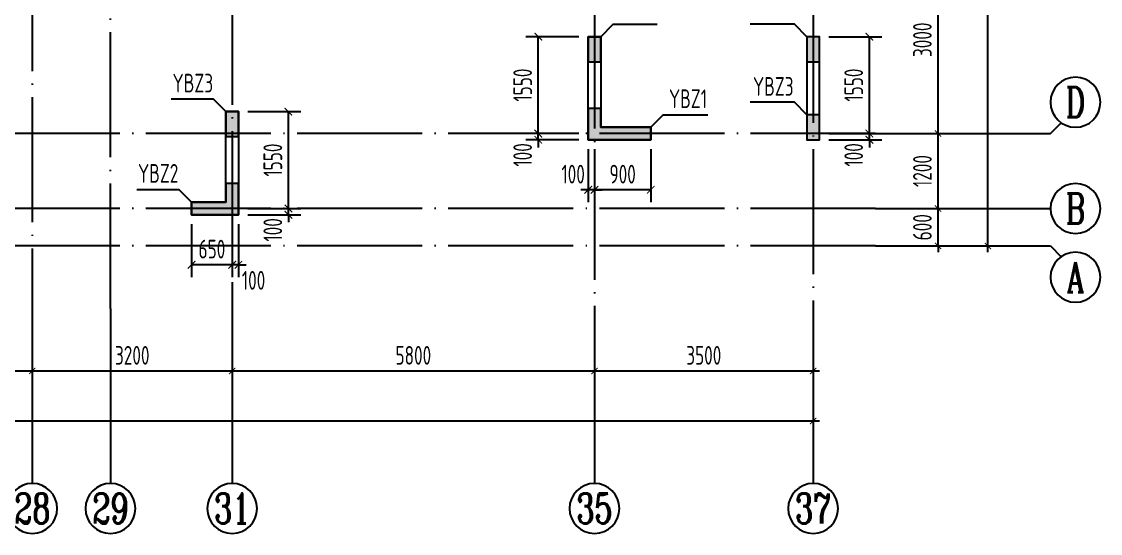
# Model space of a CAD drawing. Extents: x -1058961 to 23600, y -449123 to 2751847.
# Drawn here: x -407436 to -390164, y -120111 to -111919 of the extents above; entities that cross this region are included whole.
import ezdxf
from ezdxf.enums import TextEntityAlignment as Align

# ---------------------------------------------------------------- set-up
doc = ezdxf.new("R2010")
doc.units = 0
doc.header["$LTSCALE"] = 1000
doc.linetypes.add('DOTE', pattern=[2.42, 2, -0.2, 0.02, -0.2])
doc.layers.get('0').update_dxf_attribs({"linetype": 'CONTINUOUS'})
doc.layers.get('DEFPOINTS').update_dxf_attribs({"linetype": 'CONTINUOUS'})
for name, color, linetype in [('A-AXIS', 1, 'CONTINUOUS'), ('A-DOTE', 10, 'DOTE'), ('AXIS_NUM', 7, 'CONTINUOUS'), ('S-Q墙实线', 6, 'CONTINUOUS'), ('S-Q墙标注', 3, 'CONTINUOUS'), ('S-X详图填充', 252, 'CONTINUOUS'), ('S-X详图实线', 4, 'CONTINUOUS'), ('S-Y一般标注', 3, 'CONTINUOUS'), ('S-Z柱编号', 6, 'CONTINUOUS')]:
    doc.layers.add(name, color=color, linetype=linetype)
doc.styles.add('TSSD_Axis', font='complex.shx', dxfattribs={"width": 0.7, "bigfont": 'hztxt.shx'})
doc.styles.add('TSSD_DIMENSION', font='Tssdeng.shx', dxfattribs={"width": 0.7, "bigfont": 'tssdchn.shx'})
doc.styles.add('TSSD_REIN', font='tssdeng.shx', dxfattribs={"width": 0.7, "height": 300, "bigfont": 'tssdchn.shx'})
doc.styles.add('结构文字', font='zstxt.shx', dxfattribs={"width": 0.7, "bigfont": 'zshz.shx'})
doc.dimstyles.new('STRUCK', dxfattribs={"dimtxt": 400, "dimasz": 121, "dimexe": 200, "dimexo": 150, "dimgap": 115, "dimtad": 1, "dimdec": 0, "dimdsep": 46, "dimtxsty": '结构文字', "dimblk": 'ARCHTICK', "dimcen": 400, "dimclrd": 3, "dimclre": 3, "dimclrt": 7, "dimadec": 0, "dimazin": 0, "dimtfac": 1, "dimtdec": 0, "dimtix": 1, "dimtmove": 2, "dimatfit": 3, "dimldrblk": '_DIMX', "dimfxl": 0, "dimtolj": 1, "dimtzin": 0, "dimarcsym": 0})
doc.dimstyles.new('TSSD_100_100', dxfattribs={"dimtxt": 300, "dimasz": 100, "dimexe": 100, "dimexo": 250, "dimgap": 100, "dimtad": 1, "dimdec": 0, "dimzin": 0, "dimdsep": 46, "dimtxsty": 'TSSD_DIMENSION', "dimblk": 'ARCHTICK', "dimcen": 0, "dimdle": 100, "dimclrt": 7, "dimadec": 0, "dimazin": 0, "dimtfac": 1, "dimtdec": 0, "dimtix": 1, "dimtmove": 2, "dimatfit": 3, "dimldrblk": 'ARCHTICK', "dimfxl": 0, "dimtolj": 1, "dimtzin": 0, "dimarcsym": 0})

# ---------------------------------------------------------------- blocks, each defined once
blk = doc.blocks.new('_ArchTick')
at = {"color": 0, "linetype": 'ByBlock', "const_width": 0.15}
blk.add_lwpolyline([(-0.5, -0.5), (0.5, 0.5)], dxfattribs=at)
blk = doc.blocks.new('*D1104')
at = {"layer": 'DEFPOINTS', "color": 0}
for p in [(42100, 3600), (45300, 3600), (45300, 2600)]:
    blk.add_point(p, dxfattribs=at)
at = {"layer": 'S-Y一般标注', "color": 0, "lineweight": -2}
for p, q in [((42100, 3350), (42100, 2500)), ((45300, 3350), (45300, 2500)), ((42000, 2600), (45400, 2600))]:
    blk.add_line(p, q, dxfattribs=at)
at = {"layer": 'S-Y一般标注', "color": 0, "lineweight": -2, "xscale": 100, "yscale": 100, "zscale": 100, "rotation": 180}
blk.add_blockref('_ArchTick', (42100, 2600), dxfattribs=at)
at = {"layer": 'S-Y一般标注', "color": 0, "lineweight": -2, "xscale": 100, "yscale": 100, "zscale": 100}
blk.add_blockref('_ArchTick', (45300, 2600), dxfattribs=at)
at = {"layer": 'S-Y一般标注', "color": 7, "insert": (43700, 2850), "char_height": 300, "attachment_point": 5, "style": 'TSSD_DIMENSION'}
blk.add_mtext('\\A1;3200', dxfattribs=at)
blk = doc.blocks.new('ts_axno')
at = {"color": 0, "linetype": 'ByBlock', "lineweight": -2}
blk.add_circle((0, 0), 0.5, dxfattribs=at)
at = {"color": 0, "linetype": 'ByBlock', "lineweight": -2, "style": 'TSSD_Axis', "width": 0.7}
blk.add_attdef('A', text='', height=0.6, dxfattribs=at).set_placement((0, 0), align=Align.MIDDLE_CENTER)
blk = doc.blocks.new('*D1105')
at = {"layer": 'DEFPOINTS', "color": 0}
for p in [(45300, 3600), (51100, 3600), (51100, 2600)]:
    blk.add_point(p, dxfattribs=at)
at = {"layer": 'S-Y一般标注', "color": 0, "lineweight": -2}
for p, q in [((45300, 3350), (45300, 2500)), ((51100, 3350), (51100, 2500)), ((45200, 2600), (51200, 2600))]:
    blk.add_line(p, q, dxfattribs=at)
at = {"layer": 'S-Y一般标注', "color": 0, "lineweight": -2, "xscale": 100, "yscale": 100, "zscale": 100, "rotation": 180}
blk.add_blockref('_ArchTick', (45300, 2600), dxfattribs=at)
at = {"layer": 'S-Y一般标注', "color": 0, "lineweight": -2, "xscale": 100, "yscale": 100, "zscale": 100}
blk.add_blockref('_ArchTick', (51100, 2600), dxfattribs=at)
at = {"layer": 'S-Y一般标注', "color": 7, "insert": (48200, 2850), "char_height": 300, "attachment_point": 5, "style": 'TSSD_DIMENSION'}
blk.add_mtext('\\A1;5800', dxfattribs=at)
blk = doc.blocks.new('*D1106')
at = {"layer": 'DEFPOINTS', "color": 0}
for p in [(51100, 3600), (54600, 3600), (54600, 2600)]:
    blk.add_point(p, dxfattribs=at)
at = {"layer": 'S-Y一般标注', "color": 0, "lineweight": -2}
for p, q in [((51100, 3350), (51100, 2500)), ((54600, 3350), (54600, 2500)), ((51000, 2600), (54700, 2600))]:
    blk.add_line(p, q, dxfattribs=at)
at = {"layer": 'S-Y一般标注', "color": 0, "lineweight": -2, "xscale": 100, "yscale": 100, "zscale": 100, "rotation": 180}
blk.add_blockref('_ArchTick', (51100, 2600), dxfattribs=at)
at = {"layer": 'S-Y一般标注', "color": 0, "lineweight": -2, "xscale": 100, "yscale": 100, "zscale": 100}
blk.add_blockref('_ArchTick', (54600, 2600), dxfattribs=at)
at = {"layer": 'S-Y一般标注', "color": 7, "insert": (52850, 2850), "char_height": 300, "attachment_point": 5, "style": 'TSSD_DIMENSION'}
blk.add_mtext('\\A1;3500', dxfattribs=at)
blk = doc.blocks.new('*D1107')
at = {"layer": 'DEFPOINTS', "color": 0}
for p in [(4600, 3600), (54600, 3600), (54600, 1800)]:
    blk.add_point(p, dxfattribs=at)
at = {"layer": 'S-Y一般标注', "color": 0, "lineweight": -2}
for p, q in [((4600, 3350), (4600, 1700)), ((54600, 3350), (54600, 1700)), ((4500, 1800), (54700, 1800))]:
    blk.add_line(p, q, dxfattribs=at)
at = {"layer": 'S-Y一般标注', "color": 0, "lineweight": -2, "xscale": 100, "yscale": 100, "zscale": 100, "rotation": 180}
blk.add_blockref('_ArchTick', (4600, 1800), dxfattribs=at)
at = {"layer": 'S-Y一般标注', "color": 0, "lineweight": -2, "xscale": 100, "yscale": 100, "zscale": 100}
blk.add_blockref('_ArchTick', (54600, 1800), dxfattribs=at)
at = {"layer": 'S-Y一般标注', "color": 7, "insert": (29600, 2050), "char_height": 300, "attachment_point": 5, "style": 'TSSD_DIMENSION'}
blk.add_mtext('\\A1;50000', dxfattribs=at)
blk = doc.blocks.new('*D1111')
at = {"layer": 'DEFPOINTS', "color": 0}
for p in [(38900, 3600), (42100, 3600), (42100, 2600)]:
    blk.add_point(p, dxfattribs=at)
at = {"layer": 'S-Y一般标注', "color": 0, "lineweight": -2}
for p, q in [((38900, 3350), (38900, 2500)), ((42100, 3350), (42100, 2500)), ((38800, 2600), (42200, 2600))]:
    blk.add_line(p, q, dxfattribs=at)
at = {"layer": 'S-Y一般标注', "color": 0, "lineweight": -2, "xscale": 100, "yscale": 100, "zscale": 100, "rotation": 180}
blk.add_blockref('_ArchTick', (38900, 2600), dxfattribs=at)
at = {"layer": 'S-Y一般标注', "color": 0, "lineweight": -2, "xscale": 100, "yscale": 100, "zscale": 100}
blk.add_blockref('_ArchTick', (42100, 2600), dxfattribs=at)
at = {"layer": 'S-Y一般标注', "color": 7, "insert": (40500, 2850), "char_height": 300, "attachment_point": 5, "style": 'TSSD_DIMENSION'}
blk.add_mtext('\\A1;3200', dxfattribs=at)
blk = doc.blocks.new('*D1112')
at = {"layer": 'DEFPOINTS', "color": 0}
for p in [(55600, 5200), (56600, 5200), (55600, 4600)]:
    blk.add_point(p, dxfattribs=at)
at = {"layer": 'S-Y一般标注', "color": 0, "lineweight": -2}
for p, q in [((55850, 5200), (56700, 5200)), ((56600, 5200), (56600, 5300)), ((56600, 4600), (56600, 5200)), ((55850, 4600), (56700, 4600)), ((56600, 4600), (56600, 4500))]:
    blk.add_line(p, q, dxfattribs=at)
at = {"layer": 'S-Y一般标注', "color": 0, "lineweight": -2, "xscale": 100, "yscale": 100, "zscale": 100}
for p, rotation in [((56600, 5200), 270), ((56600, 4600), 90)]:
    blk.add_blockref('_ArchTick', p, dxfattribs=dict(at, rotation=rotation))
at = {"layer": 'S-Y一般标注', "color": 7, "insert": (56350, 4900), "char_height": 300, "attachment_point": 5, "rotation": 90, "style": 'TSSD_DIMENSION'}
blk.add_mtext('\\A1;600', dxfattribs=at)
blk = doc.blocks.new('*D1118')
at = {"layer": 'DEFPOINTS', "color": 0}
for p in [(55600, 17150), (57400, 17150), (55600, 4600)]:
    blk.add_point(p, dxfattribs=at)
at = {"layer": 'S-Y一般标注', "color": 0, "lineweight": -2}
for p, q in [((55850, 17150), (57500, 17150)), ((57400, 4500), (57400, 17250)), ((55850, 4600), (57500, 4600))]:
    blk.add_line(p, q, dxfattribs=at)
at = {"layer": 'S-Y一般标注', "color": 0, "lineweight": -2, "xscale": 100, "yscale": 100, "zscale": 100}
for p, rotation in [((57400, 17150), 90), ((57400, 4600), 270)]:
    blk.add_blockref('_ArchTick', p, dxfattribs=dict(at, rotation=rotation))
at = {"layer": 'S-Y一般标注', "color": 7, "insert": (57150, 10875), "char_height": 300, "attachment_point": 5, "rotation": 90, "style": 'TSSD_DIMENSION'}
blk.add_mtext('\\A1;12550', dxfattribs=at)
blk = doc.blocks.new('*D1120')
at = {"layer": 'DEFPOINTS', "color": 0}
for p in [(55600, 6400), (56600, 6400), (55600, 5200)]:
    blk.add_point(p, dxfattribs=at)
at = {"layer": 'S-Y一般标注', "color": 0, "lineweight": -2}
for p, q in [((55850, 6400), (56700, 6400)), ((56600, 5100), (56600, 6500)), ((55850, 5200), (56700, 5200))]:
    blk.add_line(p, q, dxfattribs=at)
at = {"layer": 'S-Y一般标注', "color": 0, "lineweight": -2, "xscale": 100, "yscale": 100, "zscale": 100}
for p, rotation in [((56600, 6400), 90), ((56600, 5200), 270)]:
    blk.add_blockref('_ArchTick', p, dxfattribs=dict(at, rotation=rotation))
at = {"layer": 'S-Y一般标注', "color": 7, "insert": (56350, 5800), "char_height": 300, "attachment_point": 5, "rotation": 90, "style": 'TSSD_DIMENSION'}
blk.add_mtext('\\A1;1200', dxfattribs=at)
blk = doc.blocks.new('*D1121')
at = {"layer": 'DEFPOINTS', "color": 0}
for p in [(55600, 9400), (56600, 9400), (55600, 6400)]:
    blk.add_point(p, dxfattribs=at)
at = {"layer": 'S-Y一般标注', "color": 0, "lineweight": -2}
for p, q in [((56600, 6300), (56600, 9500)), ((55850, 9400), (56700, 9400)), ((55850, 6400), (56700, 6400))]:
    blk.add_line(p, q, dxfattribs=at)
at = {"layer": 'S-Y一般标注', "color": 0, "lineweight": -2, "xscale": 100, "yscale": 100, "zscale": 100}
for p, rotation in [((56600, 9400), 90), ((56600, 6400), 270)]:
    blk.add_blockref('_ArchTick', p, dxfattribs=dict(at, rotation=rotation))
at = {"layer": 'S-Y一般标注', "color": 7, "insert": (56350, 7900), "char_height": 300, "attachment_point": 5, "rotation": 90, "style": 'TSSD_DIMENSION'}
blk.add_mtext('\\A1;3000', dxfattribs=at)
blk = doc.blocks.new('*D193')
at = {"layer": 'DEFPOINTS', "color": 0}
for p in [(-394664, -113711), (-394664, -113811), (-393864, -113711)]:
    blk.add_point(p, dxfattribs=at)
at = {"layer": 'S-Q墙标注', "color": 3, "lineweight": -2}
for p, q in [((-393864, -113711), (-393864, -113590)), ((-394514, -113711), (-393664, -113711)), ((-394514, -113811), (-393664, -113811)), ((-393864, -113811), (-393864, -113711)), ((-393864, -113811), (-393864, -113932))]:
    blk.add_line(p, q, dxfattribs=at)
at = {"layer": 'S-Q墙标注', "color": 3, "lineweight": -2, "xscale": 121, "yscale": 121, "zscale": 121}
for p, rotation in [((-393864, -113711), 270), ((-393864, -113811), 90)]:
    blk.add_blockref('_ArchTick', p, dxfattribs=dict(at, rotation=rotation))
at = {"layer": 'S-Q墙标注', "color": 7, "insert": (-394114, -114053), "char_height": 300, "attachment_point": 5, "rotation": 90, "style": 'TSSD_REIN'}
blk.add_mtext('\\A1;100', dxfattribs=at)
blk = doc.blocks.new('_DIMX')
blk.add_line((-150, 0), (150, 0))
at = {"const_width": 50}
blk.add_lwpolyline([(-70, -70), (70, 70)], dxfattribs=at)
blk = doc.blocks.new('*D194')
at = {"layer": 'DEFPOINTS', "color": 0}
for p in [(-394664, -112161), (-393864, -112161), (-394664, -113711)]:
    blk.add_point(p, dxfattribs=at)
at = {"layer": 'S-Q墙标注', "color": 3, "lineweight": -2}
for p, q in [((-394514, -112161), (-393664, -112161)), ((-393864, -113711), (-393864, -112161)), ((-394514, -113711), (-393664, -113711))]:
    blk.add_line(p, q, dxfattribs=at)
at = {"layer": 'S-Q墙标注', "color": 3, "lineweight": -2, "xscale": 121, "yscale": 121, "zscale": 121}
for p, rotation in [((-393864, -112161), 90), ((-393864, -113711), 270)]:
    blk.add_blockref('_ArchTick', p, dxfattribs=dict(at, rotation=rotation))
at = {"layer": 'S-Q墙标注', "color": 7, "insert": (-394114, -112936), "char_height": 300, "attachment_point": 5, "rotation": 90, "style": 'TSSD_REIN'}
blk.add_mtext('\\A1;1550', dxfattribs=at)
blk = doc.blocks.new('*D197')
at = {"layer": 'DEFPOINTS', "color": 0}
for p in [(-399164, -113711), (-398364, -113711), (-398364, -113811)]:
    blk.add_point(p, dxfattribs=at)
at = {"layer": 'S-Q墙标注', "color": 3, "lineweight": -2}
for p, q in [((-399164, -113711), (-399164, -113590)), ((-398514, -113711), (-399364, -113711)), ((-398514, -113811), (-399364, -113811)), ((-399164, -113811), (-399164, -113711)), ((-399164, -113811), (-399164, -113932))]:
    blk.add_line(p, q, dxfattribs=at)
at = {"layer": 'S-Q墙标注', "color": 3, "lineweight": -2, "xscale": 121, "yscale": 121, "zscale": 121}
for p, rotation in [((-399164, -113711), 270), ((-399164, -113811), 90)]:
    blk.add_blockref('_ArchTick', p, dxfattribs=dict(at, rotation=rotation))
at = {"layer": 'S-Q墙标注', "color": 7, "insert": (-399414, -114053), "char_height": 300, "attachment_point": 5, "rotation": 90, "style": 'TSSD_REIN'}
blk.add_mtext('\\A1;100', dxfattribs=at)
blk = doc.blocks.new('*D198')
at = {"layer": 'DEFPOINTS', "color": 0}
for p in [(-399164, -112161), (-398364, -112161), (-398364, -113711)]:
    blk.add_point(p, dxfattribs=at)
at = {"layer": 'S-Q墙标注', "color": 3, "lineweight": -2}
for p, q in [((-398514, -112161), (-399364, -112161)), ((-399164, -113711), (-399164, -112161)), ((-398514, -113711), (-399364, -113711))]:
    blk.add_line(p, q, dxfattribs=at)
at = {"layer": 'S-Q墙标注', "color": 3, "lineweight": -2, "xscale": 121, "yscale": 121, "zscale": 121}
for p, rotation in [((-399164, -112161), 90), ((-399164, -113711), 270)]:
    blk.add_blockref('_ArchTick', p, dxfattribs=dict(at, rotation=rotation))
at = {"layer": 'S-Q墙标注', "color": 7, "insert": (-399414, -112936), "char_height": 300, "attachment_point": 5, "rotation": 90, "style": 'TSSD_REIN'}
blk.add_mtext('\\A1;1550', dxfattribs=at)
blk = doc.blocks.new('*D199')
at = {"layer": 'DEFPOINTS', "color": 0}
for p in [(-398264, -113811), (-397364, -113811), (-398264, -114611)]:
    blk.add_point(p, dxfattribs=at)
at = {"layer": 'S-Q墙标注', "color": 3, "lineweight": -2}
for p, q in [((-398264, -113961), (-398264, -114811)), ((-397364, -113961), (-397364, -114811)), ((-397364, -114611), (-398264, -114611))]:
    blk.add_line(p, q, dxfattribs=at)
at = {"layer": 'S-Q墙标注', "color": 3, "lineweight": -2, "xscale": 121, "yscale": 121, "zscale": 121, "rotation": 180}
blk.add_blockref('_ArchTick', (-398264, -114611), dxfattribs=at)
at = {"layer": 'S-Q墙标注', "color": 3, "lineweight": -2, "xscale": 121, "yscale": 121, "zscale": 121}
blk.add_blockref('_ArchTick', (-397364, -114611), dxfattribs=at)
at = {"layer": 'S-Q墙标注', "color": 7, "insert": (-397814, -114361), "char_height": 300, "attachment_point": 5, "style": 'TSSD_REIN'}
blk.add_mtext('\\A1;900', dxfattribs=at)
blk = doc.blocks.new('*D200')
at = {"layer": 'DEFPOINTS', "color": 0}
for p in [(-398364, -113811), (-398264, -113811), (-398364, -114611)]:
    blk.add_point(p, dxfattribs=at)
at = {"layer": 'S-Q墙标注', "color": 3, "lineweight": -2}
for p, q in [((-398364, -113961), (-398364, -114811)), ((-398264, -113961), (-398264, -114811)), ((-398364, -114611), (-398485, -114611)), ((-398264, -114611), (-398364, -114611)), ((-398264, -114611), (-398143, -114611))]:
    blk.add_line(p, q, dxfattribs=at)
at = {"layer": 'S-Q墙标注', "color": 3, "lineweight": -2, "xscale": 121, "yscale": 121, "zscale": 121}
blk.add_blockref('_ArchTick', (-398364, -114611), dxfattribs=at)
at = {"layer": 'S-Q墙标注', "color": 3, "lineweight": -2, "xscale": 121, "yscale": 121, "zscale": 121, "rotation": 180}
blk.add_blockref('_ArchTick', (-398264, -114611), dxfattribs=at)
at = {"layer": 'S-Q墙标注', "color": 7, "insert": (-398606, -114361), "char_height": 300, "attachment_point": 5, "style": 'TSSD_REIN'}
blk.add_mtext('\\A1;100', dxfattribs=at)
blk = doc.blocks.new('*D201')
at = {"layer": 'DEFPOINTS', "color": 0}
for p in [(-403964, -114911), (-403964, -115011), (-403164, -114911)]:
    blk.add_point(p, dxfattribs=at)
at = {"layer": 'S-Q墙标注', "color": 3, "lineweight": -2}
for p, q in [((-403164, -114911), (-403164, -114790)), ((-403814, -114911), (-402964, -114911)), ((-403814, -115011), (-402964, -115011)), ((-403164, -115011), (-403164, -114911)), ((-403164, -115011), (-403164, -115132))]:
    blk.add_line(p, q, dxfattribs=at)
at = {"layer": 'S-Q墙标注', "color": 3, "lineweight": -2, "xscale": 121, "yscale": 121, "zscale": 121}
for p, rotation in [((-403164, -114911), 270), ((-403164, -115011), 90)]:
    blk.add_blockref('_ArchTick', p, dxfattribs=dict(at, rotation=rotation))
at = {"layer": 'S-Q墙标注', "color": 7, "insert": (-403414, -115253), "char_height": 300, "attachment_point": 5, "rotation": 90, "style": 'TSSD_REIN'}
blk.add_mtext('\\A1;100', dxfattribs=at)
blk = doc.blocks.new('*D202')
at = {"layer": 'DEFPOINTS', "color": 0}
for p in [(-403964, -113361), (-403164, -113361), (-403964, -114911)]:
    blk.add_point(p, dxfattribs=at)
at = {"layer": 'S-Q墙标注', "color": 3, "lineweight": -2}
for p, q in [((-403814, -113361), (-402964, -113361)), ((-403164, -114911), (-403164, -113361)), ((-403814, -114911), (-402964, -114911))]:
    blk.add_line(p, q, dxfattribs=at)
at = {"layer": 'S-Q墙标注', "color": 3, "lineweight": -2, "xscale": 121, "yscale": 121, "zscale": 121}
for p, rotation in [((-403164, -113361), 90), ((-403164, -114911), 270)]:
    blk.add_blockref('_ArchTick', p, dxfattribs=dict(at, rotation=rotation))
at = {"layer": 'S-Q墙标注', "color": 7, "insert": (-403414, -114136), "char_height": 300, "attachment_point": 5, "rotation": 90, "style": 'TSSD_REIN'}
blk.add_mtext('\\A1;1550', dxfattribs=at)
blk = doc.blocks.new('*D203')
at = {"layer": 'DEFPOINTS', "color": 0}
for p in [(-404064, -115011), (-403964, -115011), (-404064, -115811)]:
    blk.add_point(p, dxfattribs=at)
at = {"layer": 'S-Q墙标注', "color": 3, "lineweight": -2}
for p, q in [((-404064, -115161), (-404064, -116011)), ((-403964, -115161), (-403964, -116011)), ((-404064, -115811), (-404185, -115811)), ((-403964, -115811), (-404064, -115811)), ((-403964, -115811), (-403843, -115811))]:
    blk.add_line(p, q, dxfattribs=at)
at = {"layer": 'S-Q墙标注', "color": 3, "lineweight": -2, "xscale": 121, "yscale": 121, "zscale": 121}
blk.add_blockref('_ArchTick', (-404064, -115811), dxfattribs=at)
at = {"layer": 'S-Q墙标注', "color": 3, "lineweight": -2, "xscale": 121, "yscale": 121, "zscale": 121, "rotation": 180}
blk.add_blockref('_ArchTick', (-403964, -115811), dxfattribs=at)
at = {"layer": 'S-Q墙标注', "color": 7, "insert": (-403722, -116061), "char_height": 300, "attachment_point": 5, "style": 'TSSD_REIN'}
blk.add_mtext('\\A1;100', dxfattribs=at)
blk = doc.blocks.new('*D204')
at = {"layer": 'DEFPOINTS', "color": 0}
for p in [(-404714, -115011), (-404064, -115011), (-404714, -115811)]:
    blk.add_point(p, dxfattribs=at)
at = {"layer": 'S-Q墙标注', "color": 3, "lineweight": -2}
for p, q in [((-404714, -115161), (-404714, -116011)), ((-404064, -115161), (-404064, -116011)), ((-404064, -115811), (-404714, -115811))]:
    blk.add_line(p, q, dxfattribs=at)
at = {"layer": 'S-Q墙标注', "color": 3, "lineweight": -2, "xscale": 121, "yscale": 121, "zscale": 121, "rotation": 180}
blk.add_blockref('_ArchTick', (-404714, -115811), dxfattribs=at)
at = {"layer": 'S-Q墙标注', "color": 3, "lineweight": -2, "xscale": 121, "yscale": 121, "zscale": 121}
blk.add_blockref('_ArchTick', (-404064, -115811), dxfattribs=at)
at = {"layer": 'S-Q墙标注', "color": 7, "insert": (-404389, -115561), "char_height": 300, "attachment_point": 5, "style": 'TSSD_REIN'}
blk.add_mtext('\\A1;650', dxfattribs=at)
blk = doc.blocks.new('20210726.16395156')
at = {"layer": 'A-AXIS'}
for p, q in [((58400, 6400), (58571.6, 6571.7)), ((55600, 6400), (58400, 6400)), ((55600, 5200), (58400, 5200)), ((55600, 4600), (58400, 4600)), ((58400, 4600), (58571.6, 4428.4)), ((42100, 3600), (42100, 800)), ((43350, 3600.3), (43350, 800.3)), ((45300, 3600), (45300, 800)), ((51100, 3600), (51100, 800)), ((54600, 3600), (54600, 800))]:
    blk.add_line(p, q, dxfattribs=at)
at = {"layer": 'A-DOTE'}
for p, q in [((54600, 18249.9), (54600, 3600)), ((45299.8, 13700), (45300, 3600)), ((43350, 3600.2), (43350, 11500)), ((51100, 10900), (51100, 3600)), ((42100, 9400), (42100, 3600)), ((55600, 6400), (3600, 6400)), ((55600, 5200), (3600, 5200)), ((55600, 4600), (3600, 4600))]:
    blk.add_line(p, q, dxfattribs=at)
at = {"layer": 'A-AXIS'}
ref = blk.add_blockref('ts_axno', (58800, 6900), dxfattribs=dict(at, xscale=-800, yscale=800, zscale=800, rotation=180))
ref.add_attrib('C', 'D', dxfattribs={"layer": 'AXIS_NUM', "height": 480, "style": 'TSSD_Axis', "width": 0.7}).set_placement((58800, 6900), align=Align.MIDDLE_CENTER)
ref = blk.add_blockref('ts_axno', (58800, 5200), dxfattribs=dict(at, xscale=-800, yscale=800, zscale=800))
ref.add_attrib('A', 'B', dxfattribs={"layer": 'AXIS_NUM', "height": 480, "style": 'TSSD_Axis', "width": 0.7}).set_placement((58800, 5200), align=Align.MIDDLE_CENTER)
ref = blk.add_blockref('ts_axno', (58800, 4100), dxfattribs=dict(at, xscale=-800, yscale=800, zscale=800))
ref.add_attrib('F', 'A', dxfattribs={"layer": 'AXIS_NUM', "height": 480, "style": 'TSSD_Axis', "width": 0.7}).set_placement((58800, 4100), align=Align.MIDDLE_CENTER)
ref = blk.add_blockref('ts_axno', (42100, 400), dxfattribs=dict(at, xscale=-800, yscale=800, zscale=800, rotation=180))
ref.add_attrib('19', '28', dxfattribs={"layer": 'AXIS_NUM', "height": 480, "style": 'TSSD_Axis', "width": 0.7}).set_placement((42100, 400), align=Align.MIDDLE_CENTER)
ref = blk.add_blockref('ts_axno', (43350, 400.3), dxfattribs=dict(at, xscale=-800, yscale=800, zscale=800, rotation=180))
ref.add_attrib('5', '29', dxfattribs={"layer": 'AXIS_NUM', "height": 480, "style": 'TSSD_Axis', "width": 0.7}).set_placement((43350, 400.3), align=Align.MIDDLE_CENTER)
ref = blk.add_blockref('ts_axno', (45300, 400), dxfattribs=dict(at, xscale=-800, yscale=800, zscale=800, rotation=180))
ref.add_attrib('19', '31', dxfattribs={"layer": 'AXIS_NUM', "height": 480, "style": 'TSSD_Axis', "width": 0.7}).set_placement((45300, 400), align=Align.MIDDLE_CENTER)
ref = blk.add_blockref('ts_axno', (51100, 400), dxfattribs=dict(at, xscale=-800, yscale=800, zscale=800, rotation=180))
ref.add_attrib('22', '35', dxfattribs={"layer": 'AXIS_NUM', "height": 480, "style": 'TSSD_Axis', "width": 0.7}).set_placement((51100, 400), align=Align.MIDDLE_CENTER)
ref = blk.add_blockref('ts_axno', (54600, 400), dxfattribs=dict(at, xscale=-800, yscale=800, zscale=800, rotation=180))
ref.add_attrib('23', '37', dxfattribs={"layer": 'AXIS_NUM', "height": 480, "style": 'TSSD_Axis', "width": 0.7}).set_placement((54600, 400), align=Align.MIDDLE_CENTER)
at = {"layer": 'S-Y一般标注'}
for base, p1, p2, picture, middle in [((57400, 17150), (55600, 4600), (55600, 17150), '*D1118', (57150, 10875)), ((56600, 9400), (55600, 6400), (55600, 9400), '*D1121', (56350, 7900)), ((56600, 6400), (55600, 5200), (55600, 6400), '*D1120', (56350, 5800)), ((56600, 5200), (55600, 4600), (55600, 5200), '*D1112', (56350, 4900))]:
    dim = blk.add_linear_dim(base=base, p1=p1, p2=p2, angle=90, dimstyle='TSSD_100_100', dxfattribs=at)
    dim.commit()
    dim.dimension.update_dxf_attribs({"geometry": picture, "text_midpoint": middle})
for base, p1, p2, picture, middle in [((54600, 1800), (4600, 3600), (54600, 3600), '*D1107', (29600, 2050)), ((42100, 2600.1), (38900, 3600.1), (42100, 3600.1), '*D1111', (40500, 2850.1)), ((45300, 2600.1), (42100, 3600.1), (45300, 3600.1), '*D1104', (43700, 2850.1)), ((51100, 2600), (45300, 3600), (51100, 3600), '*D1105', (48200, 2850)), ((54600, 2600), (51100, 3600), (54600, 3600), '*D1106', (52850, 2850))]:
    dim = blk.add_linear_dim(base=base, p1=p1, p2=p2, dimstyle='TSSD_100_100', dxfattribs=at)
    dim.commit()
    dim.dimension.update_dxf_attribs({"geometry": picture, "text_midpoint": middle})

msp = doc.modelspace()

# ---------------------------------------------------------------- hatches: boundary and pattern name
at = {"layer": 'S-X详图填充'}
h = msp.add_hatch(color=256, dxfattribs=at)
h.dxf.hatch_style = 1
h.paths.add_polyline_path([(-398364.43, -112560.95), (-398164.43, -112560.95), (-398164.43, -112160.95), (-398364.43, -112160.95)])
h = msp.add_hatch(color=256, dxfattribs=at)
h.dxf.hatch_style = 1
h.paths.add_polyline_path([(-394864.41, -112562.66), (-394664.41, -112562.66), (-394664.41, -112162.66), (-394864.41, -112162.66)])
h = msp.add_hatch(color=256, dxfattribs=at)
h.dxf.hatch_style = 1
h.paths.add_polyline_path([(-404164.43, -113760.96), (-403964.43, -113760.96), (-403964.43, -113360.96), (-404164.43, -113360.96)])
h = msp.add_hatch(color=256, dxfattribs=at)
h.dxf.hatch_style = 1
h.paths.add_polyline_path([(-398164.43, -113310.95), (-398364.43, -113310.95), (-398364.43, -113810.95), (-397364.43, -113810.95), (-397364.43, -113610.95), (-398164.43, -113610.95)])
h = msp.add_hatch(color=256, dxfattribs=at)
h.dxf.hatch_style = 1
h.paths.add_polyline_path([(-394664.41, -113410.95), (-394864.41, -113410.95), (-394864.41, -113810.95), (-394664.41, -113810.95)])
h = msp.add_hatch(color=256, dxfattribs=at)
h.dxf.hatch_style = 1
h.paths.add_polyline_path([(-403964.43, -114510.96), (-404164.43, -114510.96), (-404164.43, -114810.96), (-404714.42, -114810.96), (-404714.42, -115010.96), (-403964.43, -115010.96)])

# ---------------------------------------------------------------- linework, layer by layer
at = {"layer": 'S-Q墙实线'}
msp.add_lwpolyline([(-397464.42, -113610.95), (-397364.43, -113610.95), (-397364.43, -113810.95), (-397464.42, -113810.95), (-398364.43, -113810.95), (-398364.43, -112160.95), (-398164.43, -112160.95), (-398164.43, -113610.95), (-397464.42, -113610.95)], dxfattribs=at)
for points in [[(-394664.41, -113810.95), (-394664.41, -112162.66), (-394864.41, -112162.66), (-394864.41, -113810.95)], [(-403964.43, -115010.96), (-404714.42, -115010.96), (-404714.42, -114810.96), (-404164.43, -114810.96), (-404164.43, -113710.95), (-404164.43, -113360.96), (-403964.43, -113360.96), (-403964.43, -113710.95)]]:
    msp.add_lwpolyline(points, close=True, dxfattribs=at)
at = {"layer": 'S-X详图实线'}
for points in [[(-398364.43, -112560.95), (-398164.43, -112560.95), (-398164.43, -112160.95), (-398364.43, -112160.95), (-398364.43, -112560.95)], [(-394864.41, -112562.66), (-394664.41, -112562.66), (-394664.41, -112162.66), (-394864.41, -112162.66), (-394864.41, -112562.66)], [(-404164.43, -113760.96), (-403964.43, -113760.96), (-403964.43, -113360.96), (-404164.43, -113360.96), (-404164.43, -113760.96)], [(-398164.43, -113310.95), (-398364.43, -113310.95), (-398364.43, -113810.95), (-397364.43, -113810.95), (-397364.43, -113610.95), (-398164.43, -113610.95), (-398164.43, -113310.95)], [(-394664.41, -113410.95), (-394864.41, -113410.95), (-394864.41, -113810.95), (-394664.41, -113810.95), (-394664.41, -113410.95)], [(-403964.43, -114510.96), (-404164.43, -114510.96), (-404164.43, -114810.96), (-404714.42, -114810.96), (-404714.42, -115010.96), (-403964.43, -115010.96), (-403964.43, -114510.96)]]:
    msp.add_lwpolyline(points, close=True, dxfattribs=at)
at = {"layer": 'S-Z柱编号', "color": 7}
for points in [[(-398164.41, -112160.95), (-397964.41, -111960.95), (-397260.53, -111960.95)], [(-394864.41, -112160.99), (-395064.41, -111960.99), (-395771.79, -111960.99)], [(-404164.41, -113360.96), (-404364.41, -113160.96), (-405043.01, -113160.96)], [(-394864.41, -113410.95), (-395064.41, -113210.95), (-395771.79, -113210.95)], [(-397364.41, -113610.95), (-397164.41, -113410.95), (-396449.19, -113410.95)], [(-404714.39, -114810.96), (-404914.39, -114610.96), (-405592.25, -114610.96)]]:
    msp.add_lwpolyline(points, dxfattribs=at)

# ---------------------------------------------------------------- block references
at = {"layer": 'A-DOTE'}
msp.add_blockref('20210726.16395156', (-449364.4, -120111), dxfattribs=at)

# ---------------------------------------------------------------- texts
at = {"layer": 'S-Z柱编号', "color": 7, "style": 'TSSD_REIN', "width": 0.7}
for s, p in [('YBZ3', (-405020.01, -113144.21)), ('YBZ3', (-395727.23, -113197.21)), ('YBZ1', (-397072.48, -113394.11)), ('YBZ2', (-405572.32, -114588.56))]:
    msp.add_text(s, height=300, dxfattribs=at).set_placement(p, align=Align.BOTTOM_LEFT)

# ---------------------------------------------------------------- dimensions: what is measured, and where the dimension line sits
at = {"layer": 'S-Q墙标注'}
for base, p1, p2, angle, picture, middle in [((-399164.41, -112160.95), (-398364.41, -113710.95), (-398364.41, -112160.95), 90, '*D198', (-399414.41, -112935.95)), ((-393864.41, -112160.99), (-394664.41, -113710.95), (-394664.41, -112160.99), 90, '*D194', (-394114.41, -112935.97)), ((-403164.41, -113360.96), (-403964.41, -114910.95), (-403964.41, -113360.96), 90, '*D202', (-403414.41, -114135.96)), ((-398264.4, -114610.95), (-397364.41, -113810.95), (-398264.4, -113810.95), 180, '*D199', (-397814.4, -114360.95)), ((-404714.39, -115810.96), (-404064.43, -115010.96), (-404714.39, -115010.96), 180, '*D204', (-404389.41, -115560.96))]:
    dim = msp.add_linear_dim(base=base, p1=p1, p2=p2, angle=angle, dimstyle='STRUCK', override={"dimtxt": 300, "dimgap": 100, "dimtxsty": 'TSSD_REIN'}, dxfattribs=at)
    dim.commit()
    dim.dimension.update_dxf_attribs({"geometry": picture, "text_midpoint": middle})
for base, p1, p2, angle, picture, middle in [((-399164.41, -113710.95), (-398364.41, -113810.95), (-398364.41, -113710.95), 90, '*D197', (-399414.41, -114052.88)), ((-393864.41, -113710.95), (-394664.41, -113810.95), (-394664.41, -113710.95), 90, '*D193', (-394114.41, -114052.88)), ((-398364.41, -114610.95), (-398264.4, -113810.95), (-398364.41, -113810.95), 180, '*D200', (-398606.33, -114360.95)), ((-403164.41, -114910.95), (-403964.41, -115010.96), (-403964.41, -114910.95), 90, '*D201', (-403414.41, -115252.89)), ((-404064.43, -115810.96), (-403964.41, -115010.96), (-404064.43, -115010.96), 180, '*D203', (-403722.48, -116060.96))]:
    dim = msp.add_linear_dim(base=base, p1=p1, p2=p2, angle=angle, dimstyle='STRUCK', override={"dimtxt": 300, "dimgap": 100, "dimtxsty": 'TSSD_REIN'}, dxfattribs=at)
    dim.commit()
    dim.dimension.update_dxf_attribs({"geometry": picture, "text_midpoint": middle, "dimtype": 160})

doc.saveas('drawing.dxf')
